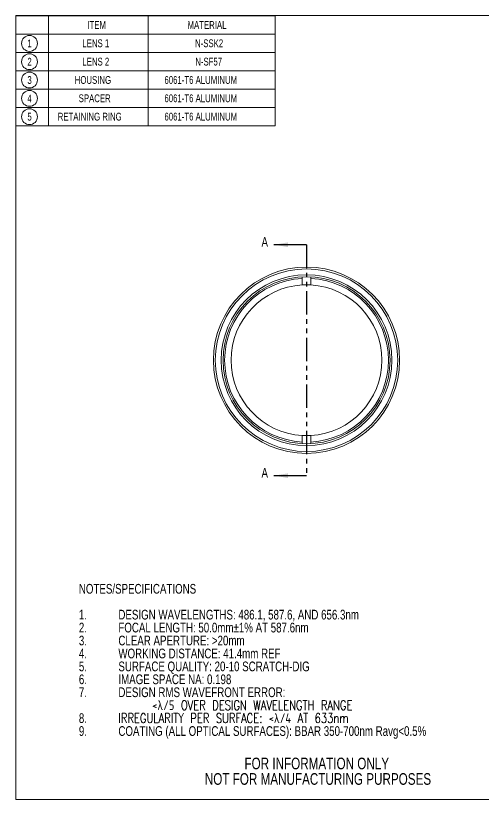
# Model space of a CAD drawing. Header units: millimetres. Extents: x 2 to 278, y 1 to 215.
# Drawn here: x 1.5 to 129.1, y 0.9 to 214.6 of the extents above; entities that cross this region are included whole.
import ezdxf

# ---------------------------------------------------------------- set-up
doc = ezdxf.new("R2010")
doc.units = ezdxf.units.MM
doc.linetypes.add('PHANTOM', pattern=[12.7, 6.35, -1.27, 1.27, -1.27, 1.27, -1.27])
doc.styles.add('SLDTEXTSTYLE0', font='TXT', dxfattribs={"width": 0.75})
doc.styles.add('SLDTEXTSTYLE2', font='TXT', dxfattribs={"width": 0.75, "bigfont": 'bigfont'})

# ---------------------------------------------------------------- blocks, each defined once
blk = doc.blocks.new('SW_NOTE_2')
at = {"color": 0, "linetype": 'Continuous', "lineweight": 0, "char_height": 3.175, "attachment_point": 2, "style": 'SLDTEXTSTYLE0'}
for s, insert in [('FOR INFORMATION ONLY', (25.05, 4.09)), ('NOT FOR MANUFACTURING PURPOSES', (25.38, -0.14))]:
    blk.add_mtext(s, dxfattribs=dict(at, insert=insert))
blk = doc.blocks.new('SW_NOTE_4')
at = {"color": 0, "linetype": 'Continuous', "lineweight": 0, "attachment_point": 1}
for s, insert, char_height, style in [('NOTES/SPECIFICATIONS', (0, 3.41), 2.6458, 'SLDTEXTSTYLE0'), ('1.', (0, -3.64), 2.646, 'SLDTEXTSTYLE0'), ('DESIGN WAVELENGTHS: 486.1, 587.6, AND 656.3nm', (10.78, -3.64), 2.6458, 'SLDTEXTSTYLE0'), ('2.', (0, -7.17), 2.646, 'SLDTEXTSTYLE0'), ('FOCAL LENGTH: 50.0mm±1% AT 587.6nm', (10.78, -7.17), 2.6458, 'SLDTEXTSTYLE0'), ('3.', (0, -10.7), 2.646, 'SLDTEXTSTYLE0'), ('CLEAR APERTURE: >20mm', (10.78, -10.7), 2.6458, 'SLDTEXTSTYLE0'), ('4.', (0, -14.23), 2.646, 'SLDTEXTSTYLE0'), ('WORKING DISTANCE: 41.4mm REF', (10.78, -14.23), 2.6458, 'SLDTEXTSTYLE0'), ('5.', (0, -17.76), 2.646, 'SLDTEXTSTYLE0'), ('SURFACE QUALITY: 20-10 SCRATCH-DIG', (10.78, -17.76), 2.6458, 'SLDTEXTSTYLE0'), ('6.', (0, -21.28), 2.646, 'SLDTEXTSTYLE0'), ('IMAGE SPACE NA: 0.198', (10.78, -21.28), 2.6458, 'SLDTEXTSTYLE0'), ('7.', (0, -24.81), 2.646, 'SLDTEXTSTYLE0'), ('DESIGN RMS WAVEFRONT ERROR:', (10.78, -24.81), 2.6458, 'SLDTEXTSTYLE0'), ('<\\M+183C9/5 OVER DESIGN WAVELENGTH RANGE', (20, -28.34), 2.6458, 'SLDTEXTSTYLE2'), ('8.', (0, -31.87), 2.646, 'SLDTEXTSTYLE0'), ('IRREGULARITY PER SURFACE: <\\M+183C9/4 AT 633nm', (10.78, -31.87), 2.6458, 'SLDTEXTSTYLE2'), ('9.', (0, -35.39), 2.646, 'SLDTEXTSTYLE0'), ('COATING (ALL OPTICAL SURFACES): BBAR 350-700nm Ravg<0.5%', (10.78, -35.39), 2.6458, 'SLDTEXTSTYLE0')]:
    blk.add_mtext(s, dxfattribs=dict(at, insert=insert, char_height=char_height, style=style))
blk = doc.blocks.new('SW_SYMBOL_C#_1')
at = {"color": 0, "linetype": 'Continuous', "lineweight": 0}
blk.add_circle((800, 500), 800, dxfattribs=at)
at = {"color": 0, "linetype": 'Continuous', "lineweight": 0, "insert": (800, 500), "char_height": 783, "attachment_point": 5, "style": 'SLDTEXTSTYLE0'}
blk.add_mtext('1', dxfattribs=at)
blk = doc.blocks.new('SW_SYMBOL_C#_2')
at = {"color": 0, "linetype": 'Continuous', "lineweight": 0}
blk.add_circle((800, 500), 800, dxfattribs=at)
at = {"color": 0, "linetype": 'Continuous', "lineweight": 0, "insert": (800, 500), "char_height": 783, "attachment_point": 5, "style": 'SLDTEXTSTYLE0'}
blk.add_mtext('2', dxfattribs=at)
blk = doc.blocks.new('SW_SYMBOL_C#_3')
at = {"color": 0, "linetype": 'Continuous', "lineweight": 0}
blk.add_circle((800, 500), 800, dxfattribs=at)
at = {"color": 0, "linetype": 'Continuous', "lineweight": 0, "insert": (800, 500), "char_height": 783, "attachment_point": 5, "style": 'SLDTEXTSTYLE0'}
blk.add_mtext('3', dxfattribs=at)
blk = doc.blocks.new('SW_SYMBOL_C#_4')
at = {"color": 0, "linetype": 'Continuous', "lineweight": 0}
blk.add_circle((800, 500), 800, dxfattribs=at)
at = {"color": 0, "linetype": 'Continuous', "lineweight": 0, "insert": (800, 500), "char_height": 783, "attachment_point": 5, "style": 'SLDTEXTSTYLE0'}
blk.add_mtext('4', dxfattribs=at)
blk = doc.blocks.new('SW_SYMBOL_C#_5')
at = {"color": 0, "linetype": 'Continuous', "lineweight": 0}
blk.add_circle((800, 500), 800, dxfattribs=at)
at = {"color": 0, "linetype": 'Continuous', "lineweight": 0, "insert": (800, 500), "char_height": 783, "attachment_point": 5, "style": 'SLDTEXTSTYLE0'}
blk.add_mtext('5', dxfattribs=at)
blk = doc.blocks.new('SW_TABLEANNOTATION_0')
at = {"color": 0, "linetype": 'Continuous', "lineweight": 0}
for p, q in [((0, 0), (0, -30)), ((70.83, 0), (0, 0)), ((8.96, 0), (8.96, -30)), ((36.1, 0), (36.1, -30)), ((70.83, -30), (70.83, 0)), ((0, -5), (70.83, -5)), ((0, -10), (70.83, -10)), ((0, -15), (70.83, -15)), ((0, -20), (70.83, -20)), ((0, -25), (70.83, -25)), ((0, -30), (70.83, -30))]:
    blk.add_line(p, q, dxfattribs=at)
at = {"color": 0, "linetype": 'Continuous', "lineweight": 0, "xscale": 0.0027037109, "yscale": 0.0027037109, "zscale": 0.0027037109}
for name, p in [('SW_SYMBOL_C#_1', (1.62, -8.88)), ('SW_SYMBOL_C#_2', (1.62, -13.88)), ('SW_SYMBOL_C#_3', (1.62, -18.88)), ('SW_SYMBOL_C#_4', (1.62, -23.88)), ('SW_SYMBOL_C#_5', (1.62, -28.88))]:
    blk.add_blockref(name, p, dxfattribs=at)
at = {"color": 0, "linetype": 'Continuous', "lineweight": 0, "attachment_point": 1, "style": 'SLDTEXTSTYLE0'}
for s, insert, char_height in [('ITEM', (19.56, -1.44), 2.117), ('MATERIAL', (46.89, -1.44), 2.117), ('LENS 1', (18.2, -6.44), 2.117), ('N-SSK2', (48.93, -6.44), 2.117), ('LENS 2', (18.2, -11.44), 2.117), ('N-SF57', (49, -11.44), 2.117), ('HOUSING', (16.12, -16.44), 2.117), ('6061-T6 ALUMINUM', (40.59, -16.44), 2.1167), ('SPACER', (17.19, -21.44), 2.117), ('6061-T6 ALUMINUM', (40.59, -21.44), 2.1167), ('RETAINING RING', (11.47, -26.44), 2.1167), ('6061-T6 ALUMINUM', (40.59, -26.44), 2.1167)]:
    blk.add_mtext(s, dxfattribs=dict(at, insert=insert, char_height=char_height))

msp = doc.modelspace()

# ---------------------------------------------------------------- linework, layer by layer
at = {"color": 7, "linetype": 'Continuous', "lineweight": 0}
for p, q in [((1.58, 214.65), (277.99, 214.65)), ((1.58, 214.65), (1.58, 0.9)), ((79.69, 143.42), (79.69, 142.98)), ((82.07, 142.98), (82.07, 143.42)), ((79.69, 142.98), (79.69, 141.21)), ((82.07, 141.21), (82.07, 142.98)), ((79.69, 100.13), (79.69, 98.36)), ((79.69, 98.36), (79.69, 97.92)), ((82.07, 98.36), (82.07, 100.13)), ((82.07, 97.92), (82.07, 98.36)), ((277.99, 0.9), (1.58, 0.9))]:
    msp.add_line(p, q, dxfattribs=at)
at = {"color": 7, "linetype": 'Continuous', "lineweight": 30}
for p, q in [((80.88, 152.17), (71.99, 152.17)), ((80.88, 89.18), (71.99, 89.18))]:
    msp.add_line(p, q, dxfattribs=at)
at = {"color": 7, "linetype": 'PHANTOM', "lineweight": 30}
msp.add_line((80.88, 152.17), (80.88, 89.18), dxfattribs=at)
at = {"color": 7, "linetype": 'Continuous', "lineweight": 0}
for radius in [25.4, 24.89, 23.29, 22.78]:
    msp.add_circle((80.88, 120.67), radius, dxfattribs=at)
for radius, start, end in [(22.34, 93.0627, 266.9373), (20.57, 93.3264, 266.6736), (20.57, 86.6736, 93.3264), (22.34, 273.0627, 86.9373), (20.57, 273.3264, 86.6736), (20.57, 266.6736, 273.3264)]:
    msp.add_arc((80.88, 120.67), radius, start, end, dxfattribs=at)
at = {"color": 7, "linetype": 'Continuous', "lineweight": 30}
for points in [[(71.99, 152.17), (75.8, 151.53), (75.8, 152.8)], [(71.99, 89.18), (75.8, 88.54), (75.8, 89.81)]]:
    msp.add_solid(points, dxfattribs=at)

# ---------------------------------------------------------------- block references
at = {"color": 7, "linetype": 'Continuous', "lineweight": 0}
for name, p in [('SW_TABLEANNOTATION_0', (1.53, 214.61)), ('SW_NOTE_4', (18.77, 56.24)), ('SW_NOTE_2', (58.62, 8.18))]:
    msp.add_blockref(name, p, dxfattribs=at)

# ---------------------------------------------------------------- texts
at = {"color": 7, "linetype": 'Continuous', "char_height": 2.65, "attachment_point": 1, "style": 'SLDTEXTSTYLE0'}
for insert in [(68.59, 154.27), (68.59, 91.28)]:
    msp.add_mtext('A', dxfattribs=dict(at, insert=insert))

doc.saveas('drawing.dxf')
